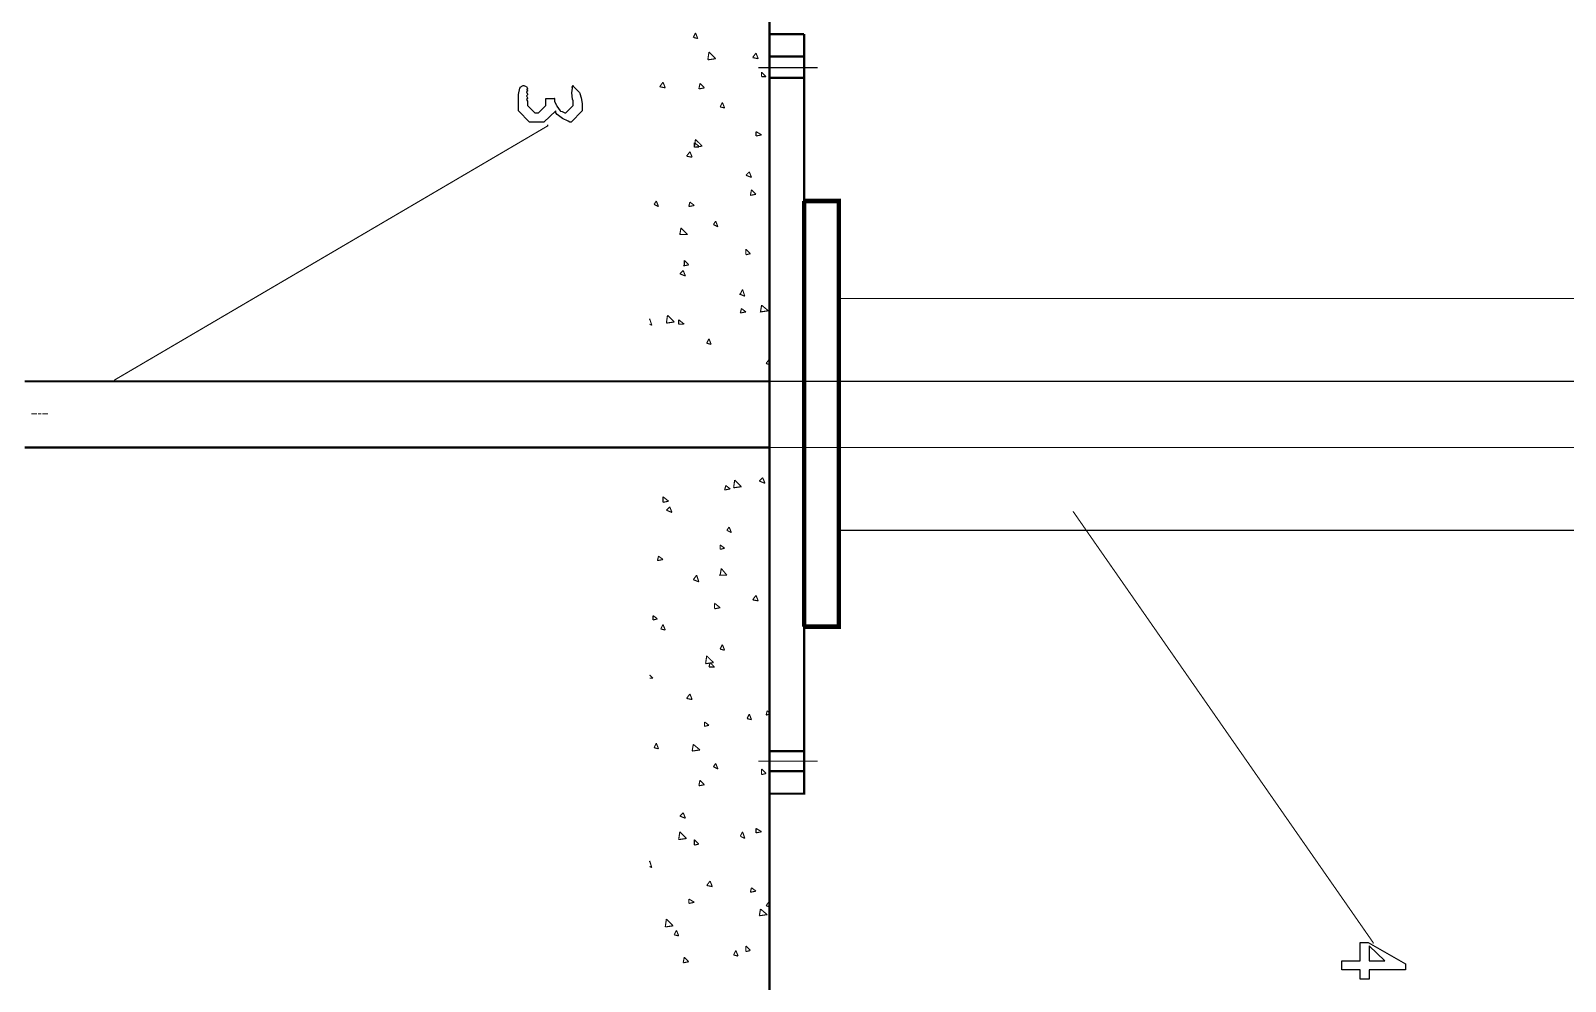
# Model space of a CAD drawing. Extents: x 0.4 to 11.2, y 0.4 to 16.
# Drawn here: x 6.307 to 8.591, y 8.211 to 9.625 of the extents above; entities that cross this region are included whole.
import ezdxf

# ---------------------------------------------------------------- set-up
doc = ezdxf.new("R2010")
doc.units = 0
doc.layers.get('0').update_dxf_attribs({"linetype": 'CONTINUOUS'})

msp = doc.modelspace()

# ---------------------------------------------------------------- linework, layer by layer
at = {"color": 0}
for points, const_width in [([(7.40668, 7.58501), (7.40668, 10.6883)], 0.003333), ([(7.45833, 9.62001), (7.45833, 8.49001), (7.40668, 8.49001)], 0.003333), ([(7.45833, 9.62001), (7.40668, 9.62001)], 0.003333), ([(7.40668, 9.58664), (7.45833, 9.58664)], 0.003333), ([(7.40668, 9.55501), (7.45833, 9.55501)], 0.003333), ([(6.43164, 9.10499), (7.07667, 9.48335), (7.07667, 9.48503)], 0.001667), ([(7.45833, 9.37169), (7.45833, 8.73833)], 0.006667), ([(7.45833, 9.37169), (7.50999, 9.37169), (7.50999, 8.73833), (7.45833, 8.73833)], 0.006667), ([(8.85667, 9.22667), (7.50999, 9.22667)], 0.001667), ([(6.29833, 9.10335), (7.02832, 9.10335)], 0.003333), ([(7.01665, 9.10335), (7.40668, 9.10335)], 0.003333), ([(8.99333, 9.10335), (7.40668, 9.10335)], 0.001667), ([(7.02832, 9.00499), (6.29833, 9.00499)], 0.003333), ([(7.40668, 9.00499), (7.01335, 9.00499)], 0.003333), ([(8.99333, 9.00499), (7.40668, 9.00499)], 0.001667), ([(7.85835, 8.91), (8.30501, 8.26833), (8.30501, 8.26665)], 0.001667), ([(8.85667, 8.88167), (7.50999, 8.88167)], 0.001667), ([(7.40668, 8.55333), (7.45833, 8.55333)], 0.003333), ([(7.40668, 8.52333), (7.45833, 8.52333)], 0.003333)]:
    msp.add_lwpolyline(points, dxfattribs=dict(at, const_width=const_width))
at = {"color": 3, "const_width": 0.001667}
for points in [[(7.23167, 9.62332), (7.23167, 9.62332)], [(7.27669, 9.62169), (7.27669, 9.62169)], [(7.37169, 9.62001), (7.37169, 9.62001)], [(7.22999, 9.60167), (7.22999, 9.60167)], [(7.24333, 9.60335), (7.24333, 9.60335)], [(7.24669, 9.59169), (7.24669, 9.59169)], [(7.28, 9.59169), (7.28, 9.59169)], [(7.28668, 9.59), (7.28668, 9.59)], [(7.30333, 9.59668), (7.30333, 9.59668)], [(7.32497, 9.59), (7.32497, 9.59)], [(7.35499, 9.595), (7.35499, 9.595)], [(7.38499, 9.59999), (7.38499, 9.59999)], [(7.23833, 9.57667), (7.23833, 9.57667)], [(7.30664, 9.58003), (7.30664, 9.58003)], [(7.32835, 9.58832), (7.32835, 9.58832)], [(7.35835, 9.57167), (7.35835, 9.57167)], [(7.36833, 9.58664), (7.36833, 9.58664)], [(7.28668, 9.54497), (7.28668, 9.54497)], [(7.32835, 9.56), (7.32835, 9.56)], [(7.36833, 9.55501), (7.36833, 9.55501)], [(7.37332, 9.55832), (7.37332, 9.55832)], [(7.24164, 9.53836), (7.24164, 9.53836)], [(7.24333, 9.53), (7.24333, 9.53)], [(7.25499, 9.53), (7.25499, 9.53)], [(7.29497, 9.52832), (7.29497, 9.52832)], [(7.315, 9.52501), (7.315, 9.52501)], [(7.33501, 9.52669), (7.33501, 9.52669)], [(7.35167, 9.53), (7.35167, 9.53)], [(7.37668, 9.52669), (7.37668, 9.52669)], [(7.37668, 9.52501), (7.37668, 9.52501)], [(7.39833, 9.53), (7.39833, 9.53)], [(7.24832, 9.5), (7.24832, 9.5)], [(7.30333, 9.51497), (7.30333, 9.51497)], [(7.33501, 9.51335), (7.33501, 9.51335)], [(7.37001, 9.5), (7.37001, 9.5)], [(7.36501, 9.49001), (7.36501, 9.49001)], [(7.38336, 9.47999), (7.38336, 9.47999)], [(7.23833, 9.47331), (7.23833, 9.47331)], [(7.25168, 9.47), (7.25168, 9.47)], [(7.25499, 9.45833), (7.25499, 9.45833)], [(7.26335, 9.46669), (7.26335, 9.46669)], [(7.29665, 9.46832), (7.29665, 9.46832)], [(7.30333, 9.465), (7.30333, 9.465)], [(7.32835, 9.45335), (7.32835, 9.45335)], [(7.345, 9.46332), (7.345, 9.46332)], [(7.34999, 9.46332), (7.34999, 9.46332)], [(7.38499, 9.46164), (7.38499, 9.46164)], [(7.30003, 9.44835), (7.30003, 9.44835)], [(7.30003, 9.43668), (7.30003, 9.43668)], [(7.345, 9.435), (7.345, 9.435)], [(7.22835, 9.42833), (7.22835, 9.42833)], [(7.23503, 9.40668), (7.23503, 9.40668)], [(7.25836, 9.42333), (7.25836, 9.42333)], [(7.36333, 9.42503), (7.36333, 9.42503)], [(7.38336, 9.42833), (7.38336, 9.42833)], [(7.23167, 9.405), (7.23167, 9.405)], [(7.26665, 9.38667), (7.26665, 9.38667)], [(7.27165, 9.40332), (7.27165, 9.40332)], [(7.30664, 9.38997), (7.30664, 9.38997)], [(7.31332, 9.40169), (7.31332, 9.40169)], [(7.34668, 9.39833), (7.34668, 9.39833)], [(7.34831, 9.405), (7.34831, 9.405)], [(7.35335, 9.40001), (7.35335, 9.40001)], [(7.39333, 9.40332), (7.39333, 9.40332)], [(7.39501, 9.39833), (7.39501, 9.39833)], [(7.29833, 9.38336), (7.29833, 9.38336)], [(7.34, 9.38167), (7.34, 9.38167)], [(7.39665, 9.37332), (7.39665, 9.37332)], [(7.23335, 9.34169), (7.23335, 9.34169)], [(7.23833, 9.34332), (7.23833, 9.34332)], [(7.24001, 9.35835), (7.24001, 9.35835)], [(7.26833, 9.345), (7.26833, 9.345)], [(7.28, 9.34169), (7.28, 9.34169)], [(7.31999, 9.34), (7.31999, 9.34)], [(7.35499, 9.35835), (7.35499, 9.35835)], [(7.36003, 9.36003), (7.36003, 9.36003)], [(7.36165, 9.33832), (7.36165, 9.33832)], [(7.39501, 9.35667), (7.39501, 9.35667)], [(7.29497, 9.31836), (7.29497, 9.31836)], [(7.34332, 9.33333), (7.34332, 9.33333)], [(7.40169, 9.33664), (7.40169, 9.33664)], [(7.40332, 9.32667), (7.40332, 9.32667)], [(7.22999, 9.30165), (7.22999, 9.30165)], [(7.27333, 9.315), (7.27333, 9.315)], [(7.28, 9.315), (7.28, 9.315)], [(7.31668, 9.31332), (7.31668, 9.31332)], [(7.35167, 9.31), (7.35167, 9.31)], [(7.35667, 9.29335), (7.35667, 9.29335)], [(7.22999, 9.27669), (7.22999, 9.27669)], [(7.24832, 9.28), (7.24832, 9.28)], [(7.25331, 9.28668), (7.25331, 9.28668)], [(7.28836, 9.27832), (7.28836, 9.27832)], [(7.32167, 9.28331), (7.32167, 9.28331)], [(7.33003, 9.27669), (7.33003, 9.27669)], [(7.36501, 9.28168), (7.36501, 9.28168)], [(7.37001, 9.27501), (7.37001, 9.27501)], [(7.27832, 9.26833), (7.27832, 9.26833)], [(7.29167, 9.25331), (7.29167, 9.25331)], [(7.34169, 9.26833), (7.34169, 9.26833)], [(7.37001, 9.25), (7.37001, 9.25)], [(7.29167, 9.24333), (7.29167, 9.24333)], [(7.32667, 9.23665), (7.32667, 9.23665)], [(7.35499, 9.22835), (7.35499, 9.22835)], [(7.36501, 9.23833), (7.36501, 9.23833)], [(7.24001, 9.22331), (7.24001, 9.22331)], [(7.25667, 9.21669), (7.25667, 9.21669)], [(7.26497, 9.215), (7.26497, 9.215)], [(7.29833, 9.215), (7.29833, 9.215)], [(7.33832, 9.21332), (7.33832, 9.21332)], [(7.33832, 9.20335), (7.33832, 9.20335)], [(7.375, 9.20503), (7.375, 9.20503)], [(7.37999, 9.21164), (7.37999, 9.21164)], [(7.24501, 9.19336), (7.24501, 9.19336)], [(7.28836, 9.19168), (7.28836, 9.19168)], [(7.28999, 9.18668), (7.28999, 9.18668)], [(7.29335, 9.16), (7.29335, 9.16)], [(7.30333, 9.17333), (7.30333, 9.17333)], [(7.33664, 9.15831), (7.33664, 9.15831)], [(7.35167, 9.16336), (7.35167, 9.16336)], [(7.37668, 9.16835), (7.37668, 9.16835)], [(7.25168, 9.14665), (7.25168, 9.14665)], [(7.26497, 9.155), (7.26497, 9.155)], [(7.27669, 9.14333), (7.27669, 9.14333)], [(7.30501, 9.15332), (7.30501, 9.15332)], [(7.33501, 9.13667), (7.33501, 9.13667)], [(7.34668, 9.15169), (7.34668, 9.15169)], [(7.38667, 9.15001), (7.38667, 9.15001)], [(7.36165, 8.97331), (7.36165, 8.97331)], [(7.40668, 8.97331), (7.40668, 8.97331)], [(7.25, 8.96832), (7.25, 8.96832)], [(7.25836, 8.95335), (7.25836, 8.95335)], [(7.28999, 8.96669), (7.28999, 8.96669)], [(7.31999, 8.96001), (7.31999, 8.96001)], [(7.33165, 8.965), (7.33165, 8.965)], [(7.34, 8.95833), (7.34, 8.95833)], [(7.34332, 8.96669), (7.34332, 8.96669)], [(7.37169, 8.96332), (7.37169, 8.96332)], [(7.23335, 8.94667), (7.23335, 8.94667)], [(7.31332, 8.92833), (7.31332, 8.92833)], [(7.32667, 8.94168), (7.32667, 8.94168)], [(7.36833, 8.92833), (7.36833, 8.92833)], [(7.40668, 8.94336), (7.40668, 8.94336)], [(7.23665, 8.91667), (7.23665, 8.91667)], [(7.27832, 8.92665), (7.27832, 8.92665)], [(7.28168, 8.91499), (7.28168, 8.91499)], [(7.25836, 8.90332), (7.25836, 8.90332)], [(7.27165, 8.88167), (7.27165, 8.88167)], [(7.285, 8.88336), (7.285, 8.88336)], [(7.30003, 8.90332), (7.30003, 8.90332)], [(7.33003, 8.88336), (7.33003, 8.88336)], [(7.34, 8.90169), (7.34, 8.90169)], [(7.34169, 8.90169), (7.34169, 8.90169)], [(7.35335, 8.88667), (7.35335, 8.88667)], [(7.38167, 8.90001), (7.38167, 8.90001)], [(7.24333, 8.87001), (7.24333, 8.87001)], [(7.27669, 8.86003), (7.27669, 8.86003)], [(7.32497, 8.875), (7.32497, 8.875)], [(7.40332, 8.87831), (7.40332, 8.87831)], [(7.26665, 8.84169), (7.26665, 8.84169)], [(7.29167, 8.83832), (7.29167, 8.83832)], [(7.30832, 8.84), (7.30832, 8.84)], [(7.32667, 8.85835), (7.32667, 8.85835)], [(7.33333, 8.85167), (7.33333, 8.85167)], [(7.33832, 8.83664), (7.33832, 8.83664)], [(7.34831, 8.83832), (7.34831, 8.83832)], [(7.37831, 8.84999), (7.37831, 8.84999)], [(7.38997, 8.83664), (7.38997, 8.83664)], [(7.36501, 8.815), (7.36501, 8.815)], [(7.38167, 8.81999), (7.38167, 8.81999)], [(7.25331, 8.79335), (7.25331, 8.79335)], [(7.27333, 8.79497), (7.27333, 8.79497)], [(7.28331, 8.81168), (7.28331, 8.81168)], [(7.32167, 8.81), (7.32167, 8.81)], [(7.34, 8.80501), (7.34, 8.80501)], [(7.40001, 8.81168), (7.40001, 8.81168)], [(7.23503, 8.78168), (7.23503, 8.78168)], [(7.27501, 8.78), (7.27501, 8.78)], [(7.31668, 8.77832), (7.31668, 8.77832)], [(7.33501, 8.77165), (7.33501, 8.77165)], [(7.33832, 8.78668), (7.33832, 8.78668)], [(7.35667, 8.77669), (7.35667, 8.77669)], [(7.38835, 8.77333), (7.38835, 8.77333)], [(7.39833, 8.77501), (7.39833, 8.77501)], [(7.25836, 8.76167), (7.25836, 8.76167)], [(7.30165, 8.75999), (7.30165, 8.75999)], [(7.31836, 8.74501), (7.31836, 8.74501)], [(7.37668, 8.74501), (7.37668, 8.74501)], [(7.39833, 8.74669), (7.39833, 8.74669)], [(7.27001, 8.72999), (7.27001, 8.72999)], [(7.29497, 8.74001), (7.29497, 8.74001)], [(7.30501, 8.72999), (7.30501, 8.72999)], [(7.34999, 8.72835), (7.34999, 8.72835)], [(7.24333, 8.71669), (7.24333, 8.71669)], [(7.26335, 8.715), (7.26335, 8.715)], [(7.285, 8.715), (7.285, 8.715)], [(7.32497, 8.715), (7.32497, 8.715)], [(7.33333, 8.70503), (7.33333, 8.70503)], [(7.34999, 8.715), (7.34999, 8.715)], [(7.36664, 8.71332), (7.36664, 8.71332)], [(7.31168, 8.68332), (7.31168, 8.68332)], [(7.31668, 8.68001), (7.31668, 8.68001)], [(7.35335, 8.69835), (7.35335, 8.69835)], [(7.39501, 8.68164), (7.39501, 8.68164)], [(7.39833, 8.69667), (7.39833, 8.69667)], [(7.23503, 8.67333), (7.23503, 8.67333)], [(7.25168, 8.655), (7.25168, 8.655)], [(7.26833, 8.66499), (7.26833, 8.66499)], [(7.29335, 8.65332), (7.29335, 8.65332)], [(7.30832, 8.66835), (7.30832, 8.66835)], [(7.38997, 8.67333), (7.38997, 8.67333)], [(7.40169, 8.66499), (7.40169, 8.66499)], [(7.22999, 8.63997), (7.22999, 8.63997)], [(7.27333, 8.63835), (7.27333, 8.63835)], [(7.33003, 8.63997), (7.33003, 8.63997)], [(7.33333, 8.65169), (7.33333, 8.65169)], [(7.36003, 8.65169), (7.36003, 8.65169)], [(7.36333, 8.64333), (7.36333, 8.64333)], [(7.375, 8.65001), (7.375, 8.65001)], [(7.27832, 8.60835), (7.27832, 8.60835)], [(7.31332, 8.61501), (7.31332, 8.61501)], [(7.39165, 8.61664), (7.39165, 8.61664)], [(7.23503, 8.59332), (7.23503, 8.59332)], [(7.24669, 8.60167), (7.24669, 8.60167)], [(7.25999, 8.59332), (7.25999, 8.59332)], [(7.26497, 8.59831), (7.26497, 8.59831)], [(7.30165, 8.59169), (7.30165, 8.59169)], [(7.31999, 8.59668), (7.31999, 8.59668)], [(7.32167, 8.60667), (7.32167, 8.60667)], [(7.34169, 8.59), (7.34169, 8.59)], [(7.38167, 8.58832), (7.38167, 8.58832)], [(7.40169, 8.60167), (7.40169, 8.60167)], [(7.32667, 8.57497), (7.32667, 8.57497)], [(7.32667, 8.57497), (7.32667, 8.57497)], [(7.37001, 8.57335), (7.37001, 8.57335)], [(7.375, 8.57167), (7.375, 8.57167)], [(7.28331, 8.56168), (7.28331, 8.56168)], [(7.31, 8.54833), (7.31, 8.54833)], [(7.375, 8.54335), (7.375, 8.54335)], [(7.38997, 8.55165), (7.38997, 8.55165)], [(7.22835, 8.53), (7.22835, 8.53)], [(7.24501, 8.51665), (7.24501, 8.51665)], [(7.25999, 8.53), (7.25999, 8.53)], [(7.26167, 8.53331), (7.26167, 8.53331)], [(7.27001, 8.52832), (7.27001, 8.52832)], [(7.31, 8.52832), (7.31, 8.52832)], [(7.33165, 8.52832), (7.33165, 8.52832)], [(7.33165, 8.52501), (7.33165, 8.52501)], [(7.35167, 8.52669), (7.35167, 8.52669)], [(7.39165, 8.52501), (7.39165, 8.52501)], [(7.23167, 8.50168), (7.23167, 8.50168)], [(7.32497, 8.50999), (7.32497, 8.50999)], [(7.37999, 8.49669), (7.37999, 8.49669)], [(7.38667, 8.5), (7.38667, 8.5)], [(7.25, 8.48503), (7.25, 8.48503)], [(7.29335, 8.48335), (7.29335, 8.48335)], [(7.30832, 8.48335), (7.30832, 8.48335)], [(7.38667, 8.48503), (7.38667, 8.48503)], [(7.23665, 8.46832), (7.23665, 8.46832)], [(7.25999, 8.46832), (7.25999, 8.46832)], [(7.27165, 8.45833), (7.27165, 8.45833)], [(7.27832, 8.46669), (7.27832, 8.46669)], [(7.29833, 8.45335), (7.29833, 8.45335)], [(7.31836, 8.465), (7.31836, 8.465)], [(7.34169, 8.45167), (7.34169, 8.45167)], [(7.345, 8.45335), (7.345, 8.45335)], [(7.36003, 8.46332), (7.36003, 8.46332)], [(7.40001, 8.46164), (7.40001, 8.46164)], [(7.24501, 8.43001), (7.24501, 8.43001)], [(7.25667, 8.43832), (7.25667, 8.43832)], [(7.32167, 8.44336), (7.32167, 8.44336)], [(7.40001, 8.43001), (7.40001, 8.43001)], [(7.24501, 8.405), (7.24501, 8.405)], [(7.25667, 8.40332), (7.25667, 8.40332)], [(7.285, 8.405), (7.285, 8.405)], [(7.30501, 8.41835), (7.30501, 8.41835)], [(7.30501, 8.40668), (7.30501, 8.40668)], [(7.32667, 8.40332), (7.32667, 8.40332)], [(7.34668, 8.42165), (7.34668, 8.42165)], [(7.38336, 8.41997), (7.38336, 8.41997)], [(7.38997, 8.41997), (7.38997, 8.41997)], [(7.28331, 8.38835), (7.28331, 8.38835)], [(7.35667, 8.38336), (7.35667, 8.38336)], [(7.36664, 8.40169), (7.36664, 8.40169)], [(7.39501, 8.38835), (7.39501, 8.38835)], [(7.25667, 8.35835), (7.25667, 8.35835)], [(7.26665, 8.36165), (7.26665, 8.36165)], [(7.31836, 8.37831), (7.31836, 8.37831)], [(7.35335, 8.375), (7.35335, 8.375)], [(7.25331, 8.33832), (7.25331, 8.33832)], [(7.25499, 8.34169), (7.25499, 8.34169)], [(7.29497, 8.34), (7.29497, 8.34)], [(7.30165, 8.35335), (7.30165, 8.35335)], [(7.33501, 8.34), (7.33501, 8.34)], [(7.37668, 8.33832), (7.37668, 8.33832)], [(7.38167, 8.35499), (7.38167, 8.35499)], [(7.40169, 8.34332), (7.40169, 8.34332)], [(7.22835, 8.31668), (7.22835, 8.31668)], [(7.27001, 8.33165), (7.27001, 8.33165)], [(7.29665, 8.31668), (7.29665, 8.31668)], [(7.315, 8.33003), (7.315, 8.33003)], [(7.31668, 8.31332), (7.31668, 8.31332)], [(7.36833, 8.31168), (7.36833, 8.31168)], [(7.30003, 8.28836), (7.30003, 8.28836)], [(7.31836, 8.29833), (7.31836, 8.29833)], [(7.36333, 8.29665), (7.36333, 8.29665)], [(7.37831, 8.28999), (7.37831, 8.28999)], [(7.25168, 8.27165), (7.25168, 8.27165)], [(7.26335, 8.28), (7.26335, 8.28)], [(7.26833, 8.28668), (7.26833, 8.28668)], [(7.27669, 8.285), (7.27669, 8.285)], [(7.30333, 8.27832), (7.30333, 8.27832)], [(7.345, 8.27669), (7.345, 8.27669)], [(7.36664, 8.26665), (7.36664, 8.26665)], [(7.38499, 8.27501), (7.38499, 8.27501)], [(7.30832, 8.24501), (7.30832, 8.24501)], [(7.31332, 8.24832), (7.31332, 8.24832)], [(7.32497, 8.25331), (7.32497, 8.25331)], [(7.23833, 8.24001), (7.23833, 8.24001)], [(7.29665, 8.22168), (7.29665, 8.22168)], [(7.37332, 8.22), (7.37332, 8.22)], [(7.375, 8.22331), (7.375, 8.22331)], [(7.38167, 8.24001), (7.38167, 8.24001)], [(7.22999, 8.21832), (7.22999, 8.21832)], [(7.27001, 8.21669), (7.27001, 8.21669)], [(7.28168, 8.215), (7.28168, 8.215)], [(7.31168, 8.21669), (7.31168, 8.21669)], [(7.35167, 8.215), (7.35167, 8.215)], [(7.39333, 8.21332), (7.39333, 8.21332)]]:
    msp.add_lwpolyline(points, close=True, dxfattribs=at)
for points in [[(7.29665, 9.62169), (7.29335, 9.61501)], [(7.29335, 9.61501), (7.30003, 9.61333)], [(7.29665, 9.62169), (7.30003, 9.61333)], [(7.31668, 9.59332), (7.315, 9.58165)], [(7.31668, 9.59332), (7.32667, 9.58333)], [(7.38667, 9.59169), (7.38167, 9.58501)], [(7.38667, 9.59169), (7.38997, 9.58333)], [(7.315, 9.58165), (7.32667, 9.58333)], [(7.38167, 9.58501), (7.38997, 9.58333)], [(7.24832, 9.54833), (7.24333, 9.54167)], [(7.24832, 9.54833), (7.25168, 9.53999)], [(7.30333, 9.54665), (7.30165, 9.53836)], [(7.30333, 9.54665), (7.31, 9.53999)], [(7.39501, 9.56332), (7.40169, 9.55664)], [(7.39501, 9.56332), (7.39501, 9.55664)], [(7.39501, 9.55664), (7.40169, 9.55664)], [(7.24333, 9.54167), (7.25168, 9.53999)], [(7.30165, 9.53836), (7.31, 9.53999)], [(7.33664, 9.51833), (7.33333, 9.51167)], [(7.33333, 9.51167), (7.34, 9.50999)], [(7.33664, 9.51833), (7.34, 9.50999)], [(7.29665, 9.46332), (7.29497, 9.45167)], [(7.29497, 9.45833), (7.30165, 9.45335)], [(7.29497, 9.45833), (7.29497, 9.45167)], [(7.29497, 9.45167), (7.30664, 9.45335)], [(7.29665, 9.46332), (7.30664, 9.45335)], [(7.38667, 9.47499), (7.39501, 9.47)], [(7.38667, 9.47499), (7.38667, 9.46832)], [(7.38667, 9.46832), (7.39501, 9.47)], [(7.28836, 9.44499), (7.28331, 9.43832)], [(7.28331, 9.43832), (7.29167, 9.43668)], [(7.28836, 9.44499), (7.29167, 9.43668)], [(7.29497, 9.45167), (7.30165, 9.45167)], [(7.37668, 9.41499), (7.37169, 9.41)], [(7.37169, 9.41), (7.37999, 9.40668)], [(7.37668, 9.41499), (7.37999, 9.40668)], [(7.37999, 9.38835), (7.37831, 9.37999)], [(7.37999, 9.38835), (7.38667, 9.38167)], [(7.23833, 9.37169), (7.23503, 9.36664)], [(7.23503, 9.36664), (7.24164, 9.36333)], [(7.23833, 9.37169), (7.24164, 9.36333)], [(7.28836, 9.37001), (7.28668, 9.36333)], [(7.28668, 9.36333), (7.29497, 9.36501)], [(7.28836, 9.37001), (7.29497, 9.36501)], [(7.37831, 9.37999), (7.38667, 9.38167)], [(7.32667, 9.34169), (7.32335, 9.33664)], [(7.32667, 9.34169), (7.33003, 9.33333)], [(7.27501, 9.33165), (7.27333, 9.32167)], [(7.27333, 9.32167), (7.285, 9.32167)], [(7.27501, 9.33165), (7.285, 9.32167)], [(7.32335, 9.33664), (7.33003, 9.33333)], [(7.37169, 9.30003), (7.37831, 9.29335)], [(7.37169, 9.30003), (7.37169, 9.29167)], [(7.37169, 9.29167), (7.37831, 9.29335)], [(7.27832, 9.27501), (7.28668, 9.27669)], [(7.28, 9.28331), (7.28668, 9.27669)], [(7.28, 9.28331), (7.28, 9.27501)], [(7.27832, 9.26833), (7.27333, 9.26335)], [(7.27333, 9.26335), (7.28168, 9.25999)], [(7.27832, 9.26833), (7.28168, 9.25999)], [(7.36165, 9.23335), (7.37001, 9.22999)], [(7.36664, 9.24001), (7.36333, 9.23335)], [(7.36664, 9.24001), (7.37001, 9.22999)], [(7.25499, 9.20167), (7.25331, 9.19)], [(7.25499, 9.20167), (7.26497, 9.19168)], [(7.36501, 9.21164), (7.36333, 9.20503)], [(7.36333, 9.20503), (7.37169, 9.20665)], [(7.36501, 9.21164), (7.37169, 9.20665)], [(7.405, 9.20833), (7.39333, 9.20665), (7.39501, 9.21669)], [(7.39501, 9.21669), (7.405, 9.20833)], [(7.22835, 9.19667), (7.23167, 9.18668)], [(7.22835, 9.19667), (7.22835, 9.19499)], [(7.22835, 9.18832), (7.23167, 9.18668)], [(7.25331, 9.19), (7.26497, 9.19168)], [(7.27165, 9.19499), (7.28, 9.18832)], [(7.27165, 9.19499), (7.27165, 9.18832)], [(7.27165, 9.18832), (7.27832, 9.18832)], [(7.31668, 9.16667), (7.31332, 9.16)], [(7.31332, 9.16), (7.31999, 9.15831)], [(7.31668, 9.16667), (7.31999, 9.15831)], [(7.40668, 9.13667), (7.40169, 9.12999)], [(7.40668, 9.13667), (7.40668, 9.13499)], [(7.40169, 9.12999), (7.40668, 9.12831)], [(7.35499, 8.95665), (7.35335, 8.94499)], [(7.35499, 8.95665), (7.36501, 8.94667)], [(7.39665, 8.96001), (7.39165, 8.95503)], [(7.39165, 8.95503), (7.40001, 8.95167)], [(7.39665, 8.96001), (7.40001, 8.95167)], [(7.24832, 8.93164), (7.25667, 8.92503)], [(7.24832, 8.93164), (7.24832, 8.92333)], [(7.34169, 8.94835), (7.34, 8.94168)], [(7.34, 8.94168), (7.34831, 8.94336)], [(7.34169, 8.94835), (7.34831, 8.94336)], [(7.35335, 8.94499), (7.36501, 8.94667)], [(7.24832, 8.92333), (7.25667, 8.92503)], [(7.25836, 8.91667), (7.25331, 8.91168)], [(7.25331, 8.91168), (7.26167, 8.90831)], [(7.25836, 8.91667), (7.26167, 8.90831)], [(7.34668, 8.88667), (7.34332, 8.88167)], [(7.34332, 8.88167), (7.34999, 8.87831)], [(7.34668, 8.88667), (7.34999, 8.87831)], [(7.33333, 8.86003), (7.34, 8.85499)], [(7.33333, 8.86003), (7.33333, 8.85335)], [(7.24164, 8.84332), (7.24001, 8.83664)], [(7.24001, 8.83664), (7.24832, 8.83832)], [(7.24164, 8.84332), (7.24832, 8.83832)], [(7.33333, 8.85335), (7.34, 8.85499)], [(7.29833, 8.815), (7.29335, 8.80832)], [(7.29833, 8.815), (7.30165, 8.80501)], [(7.33165, 8.815), (7.34332, 8.815)], [(7.33501, 8.82497), (7.33333, 8.815)], [(7.33501, 8.82497), (7.34332, 8.815)], [(7.29335, 8.80832), (7.30165, 8.80501)], [(7.32497, 8.77333), (7.33333, 8.76665)], [(7.32497, 8.77333), (7.32497, 8.76497)], [(7.38667, 8.785), (7.38167, 8.77832)], [(7.38167, 8.77832), (7.38997, 8.77669)], [(7.38667, 8.785), (7.38997, 8.77669)], [(7.23335, 8.75499), (7.24001, 8.75)], [(7.23335, 8.75499), (7.23335, 8.74832)], [(7.23335, 8.74832), (7.24001, 8.75)], [(7.32497, 8.76497), (7.33333, 8.76665)], [(7.24832, 8.74164), (7.24501, 8.73503)], [(7.24501, 8.73503), (7.25168, 8.73335)], [(7.24832, 8.74164), (7.25168, 8.73335)], [(7.33664, 8.71164), (7.33333, 8.70503)], [(7.33333, 8.70503), (7.34, 8.70335)], [(7.33664, 8.71164), (7.34, 8.70335)], [(7.31332, 8.69499), (7.31168, 8.68332)], [(7.31168, 8.68332), (7.32335, 8.685)], [(7.31332, 8.69499), (7.32335, 8.685)], [(7.31836, 8.685), (7.31668, 8.67833)], [(7.31668, 8.67833), (7.32497, 8.67833)], [(7.31836, 8.685), (7.32497, 8.67833)], [(7.22835, 8.66667), (7.23335, 8.66168)], [(7.22835, 8.66168), (7.23335, 8.66168)], [(7.28836, 8.63835), (7.28331, 8.63167)], [(7.28331, 8.63167), (7.29167, 8.62999)], [(7.28836, 8.63835), (7.29167, 8.62999)], [(7.37668, 8.60835), (7.37332, 8.60167)], [(7.37668, 8.60835), (7.37999, 8.59999)], [(7.40332, 8.61333), (7.40169, 8.60667)], [(7.40169, 8.60667), (7.40668, 8.60835)], [(7.40332, 8.61333), (7.40668, 8.61003)], [(7.31, 8.59668), (7.31668, 8.59169)], [(7.31, 8.59668), (7.31, 8.59)], [(7.31, 8.59), (7.31668, 8.59169)], [(7.37332, 8.60167), (7.37999, 8.59999)], [(7.23833, 8.565), (7.23503, 8.55832)], [(7.23833, 8.565), (7.24164, 8.55664)], [(7.29335, 8.56332), (7.29167, 8.55333)], [(7.29335, 8.56332), (7.30333, 8.55501)], [(7.23503, 8.55832), (7.24164, 8.55664)], [(7.29167, 8.55333), (7.30333, 8.55501)], [(7.32667, 8.535), (7.32335, 8.53)], [(7.32335, 8.53), (7.33003, 8.52669)], [(7.32667, 8.535), (7.33003, 8.52669)], [(7.39501, 8.52669), (7.40169, 8.52001)], [(7.39501, 8.52669), (7.39501, 8.51833)], [(7.39501, 8.51833), (7.40169, 8.52001)], [(7.30333, 8.50999), (7.30165, 8.50168)], [(7.30165, 8.50168), (7.31, 8.50331)], [(7.30333, 8.50999), (7.31, 8.50331)], [(7.27832, 8.46164), (7.27333, 8.45665)], [(7.27333, 8.45665), (7.28168, 8.45335)], [(7.27832, 8.46164), (7.28168, 8.45335)], [(7.27333, 8.43332), (7.27165, 8.42165)], [(7.27333, 8.43332), (7.28331, 8.42333)], [(7.36664, 8.43332), (7.36333, 8.42665)], [(7.36333, 8.42665), (7.37001, 8.42333)], [(7.36664, 8.43332), (7.37001, 8.42333)], [(7.38667, 8.43832), (7.39501, 8.43332)], [(7.38667, 8.43832), (7.38667, 8.43164)], [(7.38667, 8.43164), (7.39501, 8.43332)], [(7.27165, 8.42165), (7.28331, 8.42333)], [(7.29497, 8.42165), (7.30165, 8.41499)], [(7.29497, 8.42165), (7.29497, 8.41336)], [(7.29497, 8.41336), (7.30165, 8.41499)], [(7.22835, 8.38997), (7.23167, 8.37999)], [(7.22835, 8.38997), (7.22835, 8.38835)], [(7.22835, 8.38167), (7.23167, 8.37999)], [(7.31836, 8.36003), (7.31332, 8.35335)], [(7.31836, 8.36003), (7.32167, 8.35167)], [(7.31332, 8.35335), (7.32167, 8.35167)], [(7.37999, 8.34999), (7.37831, 8.34332)], [(7.37831, 8.34332), (7.38667, 8.345)], [(7.37999, 8.34999), (7.38667, 8.345)], [(7.28668, 8.33333), (7.29497, 8.32835)], [(7.28668, 8.33333), (7.28668, 8.32667)], [(7.28668, 8.32667), (7.29497, 8.32835)], [(7.39333, 8.31836), (7.39165, 8.30832)], [(7.39333, 8.31836), (7.40332, 8.31)], [(7.40668, 8.33003), (7.40169, 8.32335)], [(7.40169, 8.32335), (7.40668, 8.32167)], [(7.40668, 8.33003), (7.40668, 8.32835)], [(7.25331, 8.30333), (7.25168, 8.29167)], [(7.25168, 8.29167), (7.26335, 8.29335)], [(7.25331, 8.30333), (7.26335, 8.29335)], [(7.39165, 8.30832), (7.40332, 8.31)], [(7.26833, 8.28668), (7.26497, 8.28)], [(7.26497, 8.28), (7.27165, 8.27832)], [(7.26833, 8.28668), (7.27165, 8.27832)], [(7.28, 8.24669), (7.27832, 8.23833)], [(7.28, 8.24669), (7.28668, 8.24001)], [(7.35667, 8.25667), (7.35335, 8.25)], [(7.35335, 8.25), (7.36003, 8.24832)], [(7.35667, 8.25667), (7.36003, 8.24832)], [(7.37169, 8.26335), (7.37831, 8.25667)], [(7.37169, 8.26335), (7.37169, 8.25499)], [(7.37169, 8.25499), (7.37831, 8.25667)], [(7.27832, 8.23833), (7.28668, 8.24001)]]:
    msp.add_lwpolyline(points, dxfattribs=at)
at = {"color": 254, "const_width": 0.001667}
for points in [[(7.38997, 9.56999), (7.47835, 9.56999)], [(6.31668, 9.05501), (6.315, 9.05501), (6.30832, 9.05501)], [(6.32335, 9.05501), (6.31836, 9.05501)], [(6.33333, 9.05501), (6.32667, 9.05501), (6.32497, 9.05501)], [(7.38997, 8.53836), (7.47835, 8.53836)]]:
    msp.add_lwpolyline(points, dxfattribs=at)
at = {"color": 0}
for points in [[(7.11447, 9.54335), (7.11464, 9.54258), (7.12414, 9.53304), (7.12468, 9.53185), (7.12463, 9.53162), (7.12631, 9.52528), (7.12815, 9.51688), (7.12815, 9.51406), (7.12815, 9.50558), (7.11187, 9.4891), (7.10949, 9.4891), (7.10726, 9.49018), (7.09853, 9.49414), (7.09065, 9.50049), (7.08886, 9.50276), (7.08886, 9.50558), (7.07107, 9.4891), (7.065, 9.4891), (7.04958, 9.4891), (7.03331, 9.50558), (7.03331, 9.52686), (7.03331, 9.53011), (7.03532, 9.53933), (7.03569, 9.53987), (7.03597, 9.54075), (7.04004, 9.54335), (7.04135, 9.54335), (7.04135, 9.54335), (7.04482, 9.5421), (7.04503, 9.54183), (7.04503, 9.54183), (7.04676, 9.53907), (7.04676, 9.53814), (7.04644, 9.53819), (7.04508, 9.53728), (7.04676, 9.53549), (7.04676, 9.53489), (7.0465, 9.535), (7.04508, 9.53401), (7.04676, 9.53076), (7.04676, 9.52968), (7.0466, 9.52979), (7.04508, 9.5281), (7.04676, 9.52522), (7.04676, 9.52425), (7.04639, 9.52431), (7.04508, 9.52263), (7.04676, 9.52012), (7.04676, 9.51926), (7.04676, 9.51361), (7.05761, 9.50276), (7.05871, 9.50276), (7.06304, 9.50276), (7.07389, 9.51361), (7.07389, 9.52251), (7.07389, 9.52425), (7.08757, 9.52425), (7.08697, 9.52399), (7.08675, 9.51953), (7.08979, 9.51432), (7.09017, 9.5134), (7.0905, 9.51264), (7.09526, 9.50581), (7.09581, 9.50538), (7.09581, 9.50538), (7.09842, 9.50472), (7.102, 9.50276), (7.10319, 9.50276), (7.10385, 9.50276), (7.11447, 9.51361), (7.11447, 9.52056), (7.1135, 9.52333), (7.11274, 9.53271), (7.11361, 9.53939), (7.11339, 9.54075), (7.11447, 9.54335)], [(8.29893, 8.21408), (8.28549, 8.21408), (8.28549, 8.22775), (8.25836, 8.22775), (8.25836, 8.24121), (8.28549, 8.24121), (8.28549, 8.26833), (8.29764, 8.26833), (8.35319, 8.23687), (8.35319, 8.22775), (8.29893, 8.22775), (8.29893, 8.21408)], [(8.29893, 8.24121), (8.32215, 8.24121), (8.29893, 8.26378), (8.29893, 8.24121)]]:
    msp.add_lwpolyline(points, close=True, dxfattribs=at)

doc.saveas('drawing.dxf')
